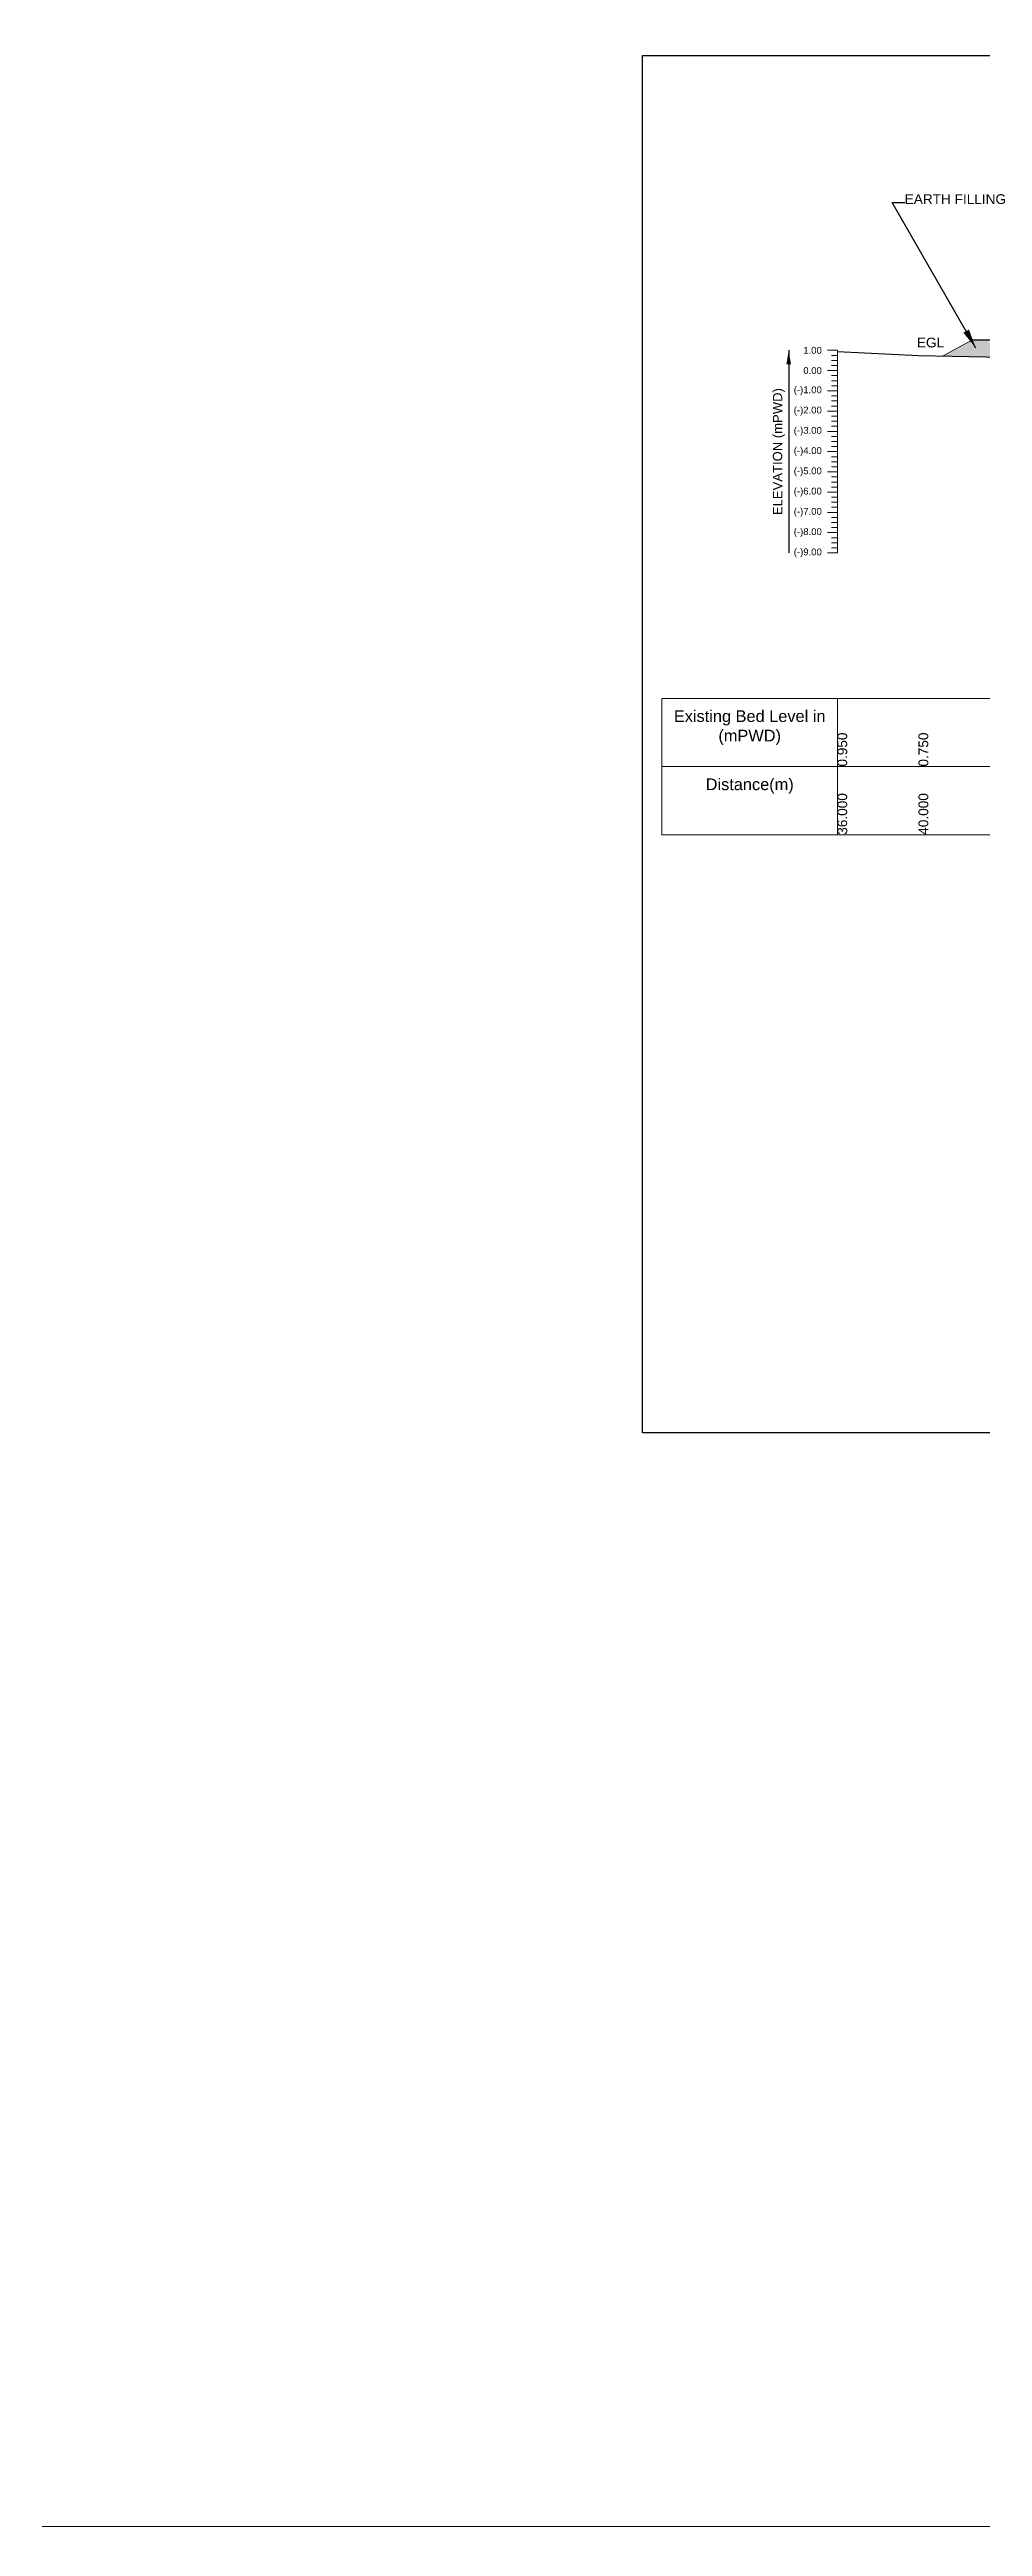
# Model space of a CAD drawing. Header units: inches. Extents: x 64995 to 402236, y -100918 to 204355.
# Drawn here: x 147232 to 152018, y -52771 to -40055 of the extents above; entities that cross this region are included whole.
import ezdxf

# ---------------------------------------------------------------- set-up
doc = ezdxf.new("R2010")
doc.units = ezdxf.units.IN
doc.header["$LTSCALE"] = 7
doc.header["$MEASUREMENT"] = 0
for name, color, linetype, lineweight in [('Cross section Data Border', 7, 'Continuous', 9), ('Cross Section Labels', 7, 'Continuous', 9), ('Existing_Bed_Level for Xsection', 7, 'Continuous', 25), ('Long Section Labels', 7, 'Continuous', 9)]:
    doc.layers.add(name, color=color, linetype=linetype, lineweight=lineweight)
doc.styles.get("Standard").update_dxf_attribs({"font": 'arial.ttf'})
doc.dimstyles.get("Standard").update_dxf_attribs({"dimtxt": 0.18, "dimasz": 0.18, "dimexe": 0.18, "dimexo": 0.0625, "dimgap": 0.09, "dimtad": 0, "dimtih": 1, "dimtoh": 1, "dimdec": 4, "dimzin": 0, "dimdsep": 46, "dimtxsty": 'Standard', "dimcen": 0.09, "dimadec": 0, "dimazin": 0, "dimtfac": 1, "dimtdec": 4, "dimtofl": 0, "dimtmove": 0, "dimatfit": 3, "dimfxl": 1, "dimtolj": 1, "dimtzin": 0, "dimarcsym": 0})

msp = doc.modelspace()

# ---------------------------------------------------------------- hatches: boundary and pattern name
at = {"layer": 'Cross Section Labels'}
h = msp.add_hatch(dxfattribs=at)
h.set_pattern_fill('AR-SAND', color=256, scale=5, style=0)
h.set_pattern_definition([(37.5, (0, 0), (-0.3149668, 9.63411885), [0, -7.6, 0, -8.5, 0, -8.125]), (7.5, (0, 0), (8.8488835, 14.1107303), [0, -4.1, 0, -6.85, 0, -2.625]), (327.5, (-6.15, 0), (15.5707093, 0.02829527), [0, -2.5, 0, -9, 0, -11.75]), (317.5, (-6.15, 0), (15.030633, 4.3883778), [0, -1.25, 0, -5.9, 0, -6.75])])
h.paths.add_polyline_path([(152067.89618, -41586.03277), (152062.83053, -41586.03277), (152062.83053, -41579.34917, -0.1338258895), (152051.80447, -41546.03277), (151962.66007, -41546.03277), (151816.52747, -41627.62717), (152209.82991, -41636.27982), (152237.42588, -41642.16696, -0.2199628935), (152213.40219, -41591.57644), (152202.31484, -41586.03277), (152168.98621, -41586.03277, -0.4582379649)])

# ---------------------------------------------------------------- linework, layer by layer
msp.add_lwpolyline([(150273.82991, -40085.79982), (160273.82991, -40085.79982), (160273.82991, -47156.79982), (150273.82991, -47156.79982)], close=True)
at = {"layer": 'Cross section Data Border'}
msp.add_lwpolyline([(150373.82991, -43385.79982), (159811.2826, -43385.79982), (159811.2826, -44085.79982), (150373.82991, -44085.79982)], close=True, dxfattribs=at)
for points in [[(151273.82991, -43385.79982), (151273.82991, -44085.79982)], [(150373.82991, -43735.79982), (159811.2826, -43735.79982)]]:
    msp.add_lwpolyline(points, dxfattribs=at)
at = {"layer": 'Cross Section Labels'}
msp.add_line((151962.66007, -41546.03277), (151816.52747, -41627.62717), dxfattribs=at)
msp.add_lwpolyline([(70451.52724, -33650.04692), (214349.82732, -33650.04692), (214349.82732, -52770.61569), (70451.52724, -52770.61569)], close=True, dxfattribs=at)
at = {"layer": 'Existing_Bed_Level for Xsection'}
for points in [[(152202.83053, -41546.03277), (151962.66007, -41546.03277)], [(151273.82991, -41604.03982), (151689.82991, -41624.83982), (152209.82991, -41636.27982), (152521.82991, -41702.83982), (152937.82991, -41708.03982), (153457.82991, -41816.19982), (153873.82991, -41985.71982), (154393.82991, -42254.03982), (154705.82991, -42363.23982), (155017.82991, -42430.83982), (155329.82991, -42480.75982), (155849.82991, -42516.11982), (156265.82991, -42542.11982), (156681.82991, -42556.67982), (156889.82991, -42562.91982), (157617.82991, -42570.19982), (158033.82991, -42578.51982), (158761.82991, -42583.71982), (159281.82991, -42585.79982)]]:
    msp.add_lwpolyline(points, dxfattribs=at)
at = {"layer": 'Long Section Labels'}
for points in [[(151273.82991, -41598.83982), (151223.82991, -41598.83982)], [(151273.82991, -41702.83982), (151223.82991, -41702.83982)], [(151273.82991, -41624.83982), (151243.82991, -41624.83982)], [(151273.82991, -41650.83982), (151243.82991, -41650.83982)], [(151273.82991, -41676.83982), (151243.82991, -41676.83982)], [(151273.82991, -42638.83982), (151273.82991, -42534.83982), (151273.82991, -42430.83982), (151273.82991, -42326.83982), (151273.82991, -42222.83982), (151273.82991, -42118.83982), (151273.82991, -42014.83982), (151273.82991, -41910.83982), (151273.82991, -41806.83982), (151273.82991, -41702.83982), (151273.82991, -41598.83982)], [(151273.82991, -41806.83982), (151223.82991, -41806.83982)], [(151273.82991, -41728.83982), (151243.82991, -41728.83982)], [(151273.82991, -41754.83982), (151243.82991, -41754.83982)], [(151273.82991, -41780.83982), (151243.82991, -41780.83982)], [(151273.82991, -41832.83982), (151243.82991, -41832.83982)], [(151273.82991, -41910.83982), (151223.82991, -41910.83982)], [(151273.82991, -41858.83982), (151243.82991, -41858.83982)], [(151273.82991, -41884.83982), (151243.82991, -41884.83982)], [(151273.82991, -41936.83982), (151243.82991, -41936.83982)], [(151273.82991, -42014.83982), (151223.82991, -42014.83982)], [(151273.82991, -41962.83982), (151243.82991, -41962.83982)], [(151273.82991, -41988.83982), (151243.82991, -41988.83982)], [(151273.82991, -42040.83982), (151243.82991, -42040.83982)], [(151273.82991, -42066.83982), (151243.82991, -42066.83982)], [(151273.82991, -42118.83982), (151223.82991, -42118.83982)], [(151273.82991, -42092.83982), (151243.82991, -42092.83982)], [(151273.82991, -42144.83982), (151243.82991, -42144.83982)], [(151273.82991, -42170.83982), (151243.82991, -42170.83982)], [(151273.82991, -42196.83982), (151243.82991, -42196.83982)], [(151273.82991, -42222.83982), (151223.82991, -42222.83982)], [(151273.82991, -42326.83982), (151223.82991, -42326.83982)], [(151273.82991, -42248.83982), (151243.82991, -42248.83982)], [(151273.82991, -42274.83982), (151243.82991, -42274.83982)], [(151273.82991, -42300.83982), (151243.82991, -42300.83982)], [(151273.82991, -42430.83982), (151223.82991, -42430.83982)], [(151273.82991, -42352.83982), (151243.82991, -42352.83982)], [(151273.82991, -42378.83982), (151243.82991, -42378.83982)], [(151273.82991, -42404.83982), (151243.82991, -42404.83982)], [(151273.82991, -42456.83982), (151243.82991, -42456.83982)], [(151273.82991, -42534.83982), (151223.82991, -42534.83982)], [(151273.82991, -42482.83982), (151243.82991, -42482.83982)], [(151273.82991, -42508.83982), (151243.82991, -42508.83982)], [(151273.82991, -42560.83982), (151243.82991, -42560.83982)], [(151273.82991, -42586.83982), (151243.82991, -42586.83982)], [(151273.82991, -42638.83982), (151223.82991, -42638.83982)], [(151273.82991, -42612.83982), (151243.82991, -42612.83982)]]:
    msp.add_lwpolyline(points, dxfattribs=at)

# ---------------------------------------------------------------- texts
at = {"layer": 'Cross section Data Border', "char_height": 60, "width": 800, "attachment_point": 5}
for s, insert in [('Existing Bed Level in (mPWD)', (150823.82991, -43535.79982)), ('Distance(m)', (150823.82991, -43835.79982))]:
    msp.add_mtext(s, dxfattribs=dict(at, insert=insert))
at = {"layer": 'Cross Section Labels'}
msp.add_text('EARTH FILLING ', height=50, dxfattribs=at).set_placement((151619.09317, -40847.39032))
at = {"layer": 'Cross Section Labels', "insert": (151821.47375, -41584.56068), "char_height": 50, "attachment_point": 9}
msp.add_mtext('EGL', dxfattribs=at)
at = {"layer": 'Long Section Labels', "char_height": 35, "attachment_point": 6}
for s, insert in [('1.00', (151193.82991, -41598.83982)), ('0.00', (151193.82991, -41702.83982)), ('(-)1.00', (151193.82991, -41806.83982)), ('(-)2.00', (151193.82991, -41910.83982)), ('(-)3.00', (151193.82991, -42014.83982)), ('(-)4.00', (151193.82991, -42118.83982)), ('(-)5.00', (151193.82991, -42222.83982)), ('(-)6.00', (151193.82991, -42326.83982)), ('(-)7.00', (151193.82991, -42430.83982)), ('(-)8.00', (151193.82991, -42534.83982)), ('(-)9.00', (151193.82991, -42638.83982))]:
    msp.add_mtext(s, dxfattribs=dict(at, insert=insert))
at = {"layer": 'Long Section Labels', "rotation": 90}
for s, insert, char_height, attachment_point in [('ELEVATION (mPWD)', (150973.82991, -42118.83982), 48, 5), ('0.950', (151273.82991, -43735.79982), 50, 1), ('0.750', (151689.82991, -43735.79982), 50, 1), ('36.000', (151273.82991, -44085.79982), 50, 1), ('40.000', (151689.82991, -44085.79982), 50, 1)]:
    msp.add_mtext(s, dxfattribs=dict(at, insert=insert, char_height=char_height, attachment_point=attachment_point))

# ---------------------------------------------------------------- leaders
at = {"layer": 'Cross Section Labels'}
msp.add_leader([(151983.98209, -41587.14971), (151555.57338, -40839.92575), (151620.20133, -40839.88076)], dimstyle='Standard', override={"dimasz": 100, "dimgap": 0.09, "dimtad": 0}, dxfattribs=at)
at = {"layer": 'Long Section Labels'}
msp.add_leader([(151023.82991, -41598.83982), (151023.82991, -42638.83982)], dimstyle='Standard', override={"dimasz": 72}, dxfattribs=at)

doc.saveas('drawing.dxf')
